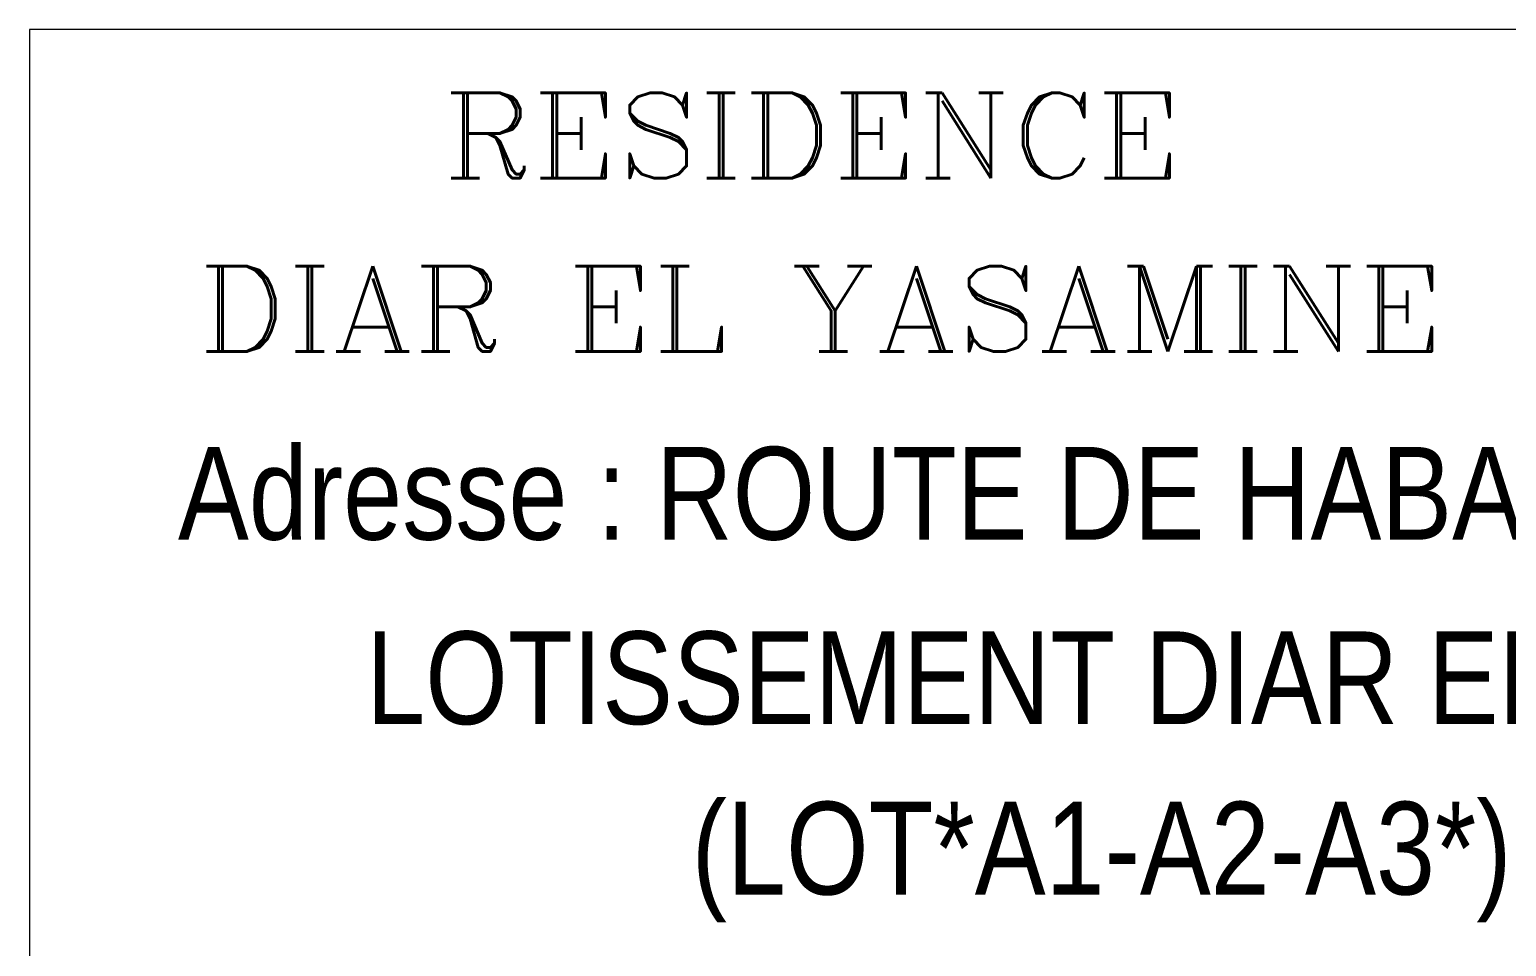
# Model space of a CAD drawing. Header units: millimetres. Extents: x 906 to 2482, y -1495 to -637.
# Drawn here: x 2052.809 to 2057.416, y -1481.065 to -1478.205 of the extents above; entities that cross this region are included whole.
import ezdxf

# ---------------------------------------------------------------- set-up
doc = ezdxf.new("R2010")
doc.units = ezdxf.units.MM
doc.layers.add('mur-fort', color=7, linetype='Continuous', lineweight=60)
doc.layers.add('TEXTE', color=7, linetype='Continuous', lineweight=20)
doc.styles.add('COMPLEX', font='complex_.ttf')

msp = doc.modelspace()

# ---------------------------------------------------------------- linework, layer by layer
at = {"layer": 'mur-fort', "lineweight": 15}
msp.add_lwpolyline([(2058.7146, -1478.2047), (2052.8088, -1478.2047), (2052.8088, -1494.6846), (2058.7146, -1494.6846)], close=True, dxfattribs=at)

# ---------------------------------------------------------------- texts
at = {"layer": 'TEXTE', "linetype": 'Continuous', "style": 'COMPLEX', "width": 1.111111}
for s, p in [(' RESIDENCE ', (2053.8964, -1478.6681)), (' DIAR EL YASAMINE ', (2053.1325, -1479.2089))]:
    msp.add_text(s, height=0.265784, rotation=0, dxfattribs=at).set_placement(p)
at = {"layer": 'TEXTE', "char_height": 0.2891, "width": 6.436693, "attachment_point": 1}
for s, insert in [('{\\fBodoni MT Condensed|b0|i0|c0|p18;Adresse : ROUTE DE HABANA Km 4 SFAX}', (2053.2719, -1479.5069)), ('{\\fBodoni MT Condensed|b0|i0|c0|p18;LOTISSEMENT DIAR EL YASAMINE }', (2053.8588, -1480.0824)), ('{\\fBodoni MT Condensed|b0|i0|c0|p18;(LOT*A1-A2-A3*) }', (2054.8742, -1480.6139))]:
    msp.add_mtext(s, dxfattribs=dict(at, insert=insert))

doc.saveas('drawing.dxf')
